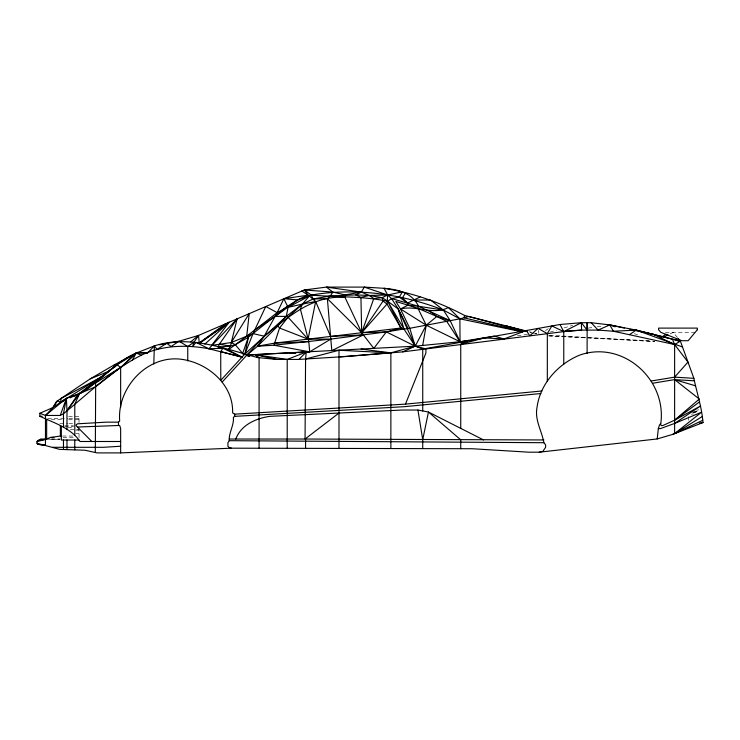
<?xml version="1.0" encoding="UTF-8"?>
<svg xmlns="http://www.w3.org/2000/svg" width="740" height="740" viewBox="0 0 740 740"><rect width="100%" height="100%" fill="white"/><g stroke="black" fill="none" stroke-linecap="round" stroke-linejoin="round"><path stroke-width="0.56" stroke-dasharray="3.7 2.78" d="M545.537 330.678L548.238 328.643M670.153 333.916L673.243 332.399L677.526 337.644M550.024 332.158L556.499 330.207M564.056 327.922L572.695 325.313M588.152 328.125L592.703 327.441M597.254 326.766L602.943 325.924M696.553 410.182L698.819 409.849M693.352 412.014L699.013 411.181M693.38 412.189L699.041 411.357M692.316 412.846L697.977 412.014M691.364 414.224L693.63 413.891M517.454 335.701L527.528 334.425M247.724 356.699L250.009 356.523M247.752 356.708L250.046 356.523M665.482 332.399L695.119 332.399M68.654 416.278L79.023 416.278L79.023 423.678M47.712 418.35L67.84 418.35M68.959 418.35L79.023 418.35M51.282 419.506L61.688 419.506M68.617 419.506L79.023 419.506M59.894 423.678L67.775 423.678M68.894 423.678L73.399 423.678M64.759 425.787L73.538 425.787M64.658 426.314L73.501 426.314M67.913 427.48L73.473 427.48M70.272 429.394L79.023 429.394M75.813 430.134L79.023 430.134M75.785 433.437L79.023 433.437M62.567 436.045L73.538 436.045M63.03 437.47L74.453 437.47M51.282 438.922L60.532 438.922M59.672 439.375L49.423 439.384L60.005 439.375M548.377 335.849L651.311 340.779M549.006 335.923L654.743 341.519L549.006 335.192M529.23 331.751L531.44 332.306M534.696 333.13L536.787 333.657M530.016 332.5L535.492 333.999M634.393 333.685L637.612 334.832M534.696 333.24L536.787 333.99M538.415 330.382L538.896 333.398M688.246 416.648L689.088 422.327M79.023 427.461L79.023 439.375"/><path stroke-width="1.11" d="M159.405 344.831L179.052 341.214L198.533 335.433L304.334 289.978L326.396 287.101L364.293 287.101L384.069 288.304L387.677 295.01L387.002 304.075L361.684 332.713L373.82 348.401L386.326 331.918L401.006 328.024L403.929 328.986L406.982 328.81L459.882 318.838L468.753 316.517L523.809 331.279M229.252 439.033L305.056 439.033L305.574 359.011L306.268 352.027L287.213 359.427L255.679 354.747L257.492 357.531L276.621 359.427L298.868 359.427L345.478 356.541L402.69 351.87L568.459 331.021L581.612 330.096L598.096 330.096L613.432 331.243L636.178 330.114L680.384 341.14L693.87 378.316C696.913 393.032 701.825 407.342 703 422.559L672.743 434.371L657.203 438.95L539.257 452.186L528.795 452.186L472.314 448.736L231.435 448.181L120.648 452.899L97.079 452.899L85.008 450.235L59.755 449.384L37 443.269L37 441.623L37.879 440.568L40.321 439.384L45.473 439.375L50.468 437.47L61.346 435.906M657.203 438.95L658.341 428.571L659.497 425.019L660.663 423.687M257.492 357.531C224.183 348.485 188.867 334.711 154.346 345.904L153.8 363.988M37 443.269L37.897 444.315L45.473 445.304L45.473 415.454L52.947 407.555L57.517 400.821L60.597 402.292L61.161 398.379L102.879 376.235M466.931 341.186L460.049 341.732L450.197 320.661L418.489 306.277C412.273 292.781 397.565 289.377 384.069 288.304C412.189 292.809 439.43 302.022 464.554 315.453L464.128 317.904L522.412 331.492M422.679 345.441L426.231 325.184L417.924 308.284L418.489 306.277L443.389 310.069L459.882 318.838L522.459 331.909M422.734 448.366L422.734 439.634L428.451 412.032L417.924 410.034L401.996 410.034L269.758 416.343C255.79 418.461 241.055 424.862 235.81 439.033M287.527 306.249L248.4 337.2L244.903 353.998L220.788 380.323L220.714 351.546L222.833 348.29L242.017 357.152L220.714 351.546M408.156 328.588L398.24 308.978L387.668 301.263C362.656 296.028 336.746 297.286 311.244 295.066C298.424 296.703 288.378 306.961 277.167 312.659C260.943 325.073 244.996 337.865 228.346 349.715L230.436 346.098L237.114 318.811L208.856 348.762C186.286 344.562 162.412 345.118 141.377 355.182C112.175 369.945 88.671 393.301 63.474 413.716L60.264 415.454L45.473 415.454L39.858 413.262L39.858 416.278C53.965 422.892 70.874 427.942 80.022 441.493L120.648 441.493M422.734 410.95L422.734 349.012L415.223 346.181L409.775 328.282L400.497 308.969L395.808 301.421L417.924 308.284L436.831 316.48L450.197 320.661L443.389 310.069C401.746 293.808 355.478 287.546 311.244 295.066L309.32 295.991L302.457 304.085L288.008 317.183L279.554 328.042L273.957 345.219L257.594 346.2L246.938 355.024L242.609 353.868M387.677 295.01L369.158 295.464L360.935 297.369L355.718 294.899L361.388 292.06L364.293 287.101L387.677 295.01L391.562 298.581L398.24 308.978L403.929 328.986L387.668 301.263L401.006 328.024L274.457 343.138L257.594 346.2L264.199 336.191L277.167 312.659L265.762 306.471L253.043 333.601L244.903 353.998L286.288 316.387L302.457 304.085L313.103 298.969L330.419 295.945L355.718 294.899L369.158 295.464L382.164 297.637L387.668 301.263L391.562 298.581L399.276 297.147L402.412 291.819L387.677 295.01L382.164 297.637L373.783 298.572L361.684 332.713L386.326 331.918L403.929 328.986L415.223 346.181L425.075 348.679L559.986 324.499L581.335 322.714L591.223 322.714L609.769 324.906L636.178 330.114L680.384 341.14L674.621 344.544L613.432 331.243L609.769 324.906L607.494 325.239M382.164 297.637L383.07 301.078L361.684 332.713L345.007 297.369C312.169 295.019 288.073 317.404 264.199 336.191L253.043 333.601L231.241 342.537L211.668 345.395L229.15 322.242L199.236 343.009L198.533 335.433L194.139 342.037L192.529 346.542L196.044 342.398L208.856 348.762L242.017 357.152L227.356 349.456M248.4 337.2L242.637 353.415L235.292 344.711L231.241 342.537L249.232 313.594L246.725 336.154L248.4 337.2L235.292 344.711L230.436 346.098L218.115 347.069L219.327 344.276L237.114 318.811M60.264 415.454L66.406 398.286L80.678 393.264M91.834 441.493L76.211 425.805L76.211 424.704L77.589 423.807L106.384 422.151L118.474 422.151L119.667 421.023C117.114 388.26 146.076 355.857 179.737 359.076C206.784 361.943 233.59 384.079 232.61 412.855L234.719 414.16L405.474 404.123L425.879 353.119L425.879 349.41L425.075 348.679M373.783 298.572L369.158 295.464L361.388 292.06L345.007 294.899L332.824 292.06L330.419 295.945L327.376 298.655L331.798 350.658L363.358 334.887L330.586 336.432L315.666 301.504L302.457 304.085L300.357 308.978L308.811 341.621L309.699 351.842L299.376 352.656M187.756 360.954L187.756 346.542L179.052 341.214L171.107 346.542L166.704 343.277L157.111 349.41L154.346 345.904L136.215 353.091L120.648 367.392L95.312 386.937L79.559 393.514L74.786 404.197L74.786 435.175M277.167 312.659L283.846 298.683L308.145 295.204L304.334 289.978L332.824 292.06L326.396 287.101L361.388 292.06M402.69 351.87L415.223 346.181L426.231 325.184L436.831 316.48L446.683 321.327L460.049 341.732L494.227 336.127L504.033 338.957L526.344 330.447L529.757 335.784L538.091 328.375L547.323 333.629L547.323 381.405M132.294 360.306L136.215 353.091L147.593 352.906L154.346 345.904M39.858 413.262L52.947 407.555L56.481 401.515L90.261 378.834L114.367 364.792L136.215 353.091L141.377 355.182M547.323 333.629L551.846 325.942L563.76 331.603L581.612 330.096L581.335 322.714L563.76 331.603L563.76 364.182M540.885 393.532L404.456 406.676L234.719 416.352L233.396 417.342C234.164 425.463 228.66 432.65 229.252 440.689L227.92 442.705L227.92 446.276L229.252 447.552L231.435 448.181M405.714 292.781L402.412 297.748L407.546 303.049L407.925 305.176L400.497 308.969L426.231 325.184L460.049 341.732L459.882 318.838L448.338 307.516C433.446 315.545 416.361 304.945 400.497 308.969M79.559 393.514L66.989 410.765L66.989 429.394M277.833 326.016L286.288 316.387L288.073 307.368L283.846 298.683L297.721 299.95L309.32 295.991L315.666 301.504L308.053 339.124L279.554 328.042L277.833 326.016L257.594 346.2M651.255 381.007L674.621 377.141L687.978 362.082L674.621 344.544L672.586 339.605M222.259 381.96L264.199 336.191M114.589 367.271L116.162 365.615M298.868 359.427L306.268 352.027M123.201 365.44L136.215 353.091C112.545 362.711 98.059 385.929 74.611 396.113M699.254 402.098L674.621 420.172L662.799 425.555L661.153 425.555L660.663 424.483C667.545 379.555 622.488 339.447 579.078 355.339C557.784 364.339 540.191 383.884 537.046 407.231C534.465 419.858 541.884 430.948 543.872 442.705L545.62 444.823L545.62 447.302L542.827 451.382L539.257 452.186M204.86 344.091L229.15 322.242L199.874 343.129M45.473 415.454L66.406 398.286L66.989 410.765L77.608 394.79L116.948 364.792L136.215 353.091M190.717 341.852L198.533 335.433M86.506 388.963L116.948 364.792L120.648 367.392L120.648 407.333M81.964 391.941L116.948 364.792M297.721 299.95L275.354 316.378L254.754 329.966M338.994 413.04L305.056 439.033L543.872 439.958M199.236 343.009L225.515 323.805M187.756 346.542L194.139 342.037M52.947 407.555L66.406 398.286L63.474 413.716L63.474 427.48M629.574 334.582L636.178 330.114L682.511 346.995M658.341 428.571L660.533 428.571L674.621 423.428L700.558 405.983L674.621 420.172L699.291 399.045L674.621 379.611L652.884 383.209M661.347 337.264L666.065 334.221M465.58 341.186L460.743 344.285L460.743 428.386M63.603 400.969L60.597 402.292L98.808 378.39M120.648 367.392L95.682 382.941L95.312 452.51M702.121 416.62L674.621 433.631L674.621 344.544L653.522 334.351M249.223 354.904L309.699 351.842L330.817 339.087L386.326 331.918L415.223 346.181L466.811 341.066M672.743 434.371L674.704 433.214M399.276 297.147L407.546 303.049L420.079 296.971M467.467 340.853L460.743 344.285L484.219 337.893L504.033 338.957M663.993 336.959L668.1 334.933M702.667 420.329L674.621 433.631L701.483 412.226L674.621 423.428M60.597 402.292L63.723 400.812M69.967 397.861L81.428 392.459M624.384 328.079L609.769 324.906L598.096 330.096L591.223 322.714M90.261 378.834L109.391 371.055M522.098 331.77L526.344 330.447M338.994 356.939L390.868 352.841L415.223 346.181L398.24 308.978M37 441.623L45.473 439.375L37.879 440.568M305.574 359.011L338.994 350.27L390.868 352.841L390.868 448.181M302.457 304.085L288.073 307.368L309.32 295.991L301.791 290.95M699.605 423.058L703 422.559M309.699 351.842L273.957 345.219L330.817 339.087L308.053 339.124L288.008 317.183L286.288 316.387L275.354 316.378M405.474 404.123L541.902 390.979M289.96 353.35L295.667 352.897M299.089 352.619L307.082 351.981M290.2 353.378L295.935 352.925M415.223 346.181L246.938 355.024M274.457 343.138L308.811 341.621M77.968 427.008L119.667 425.454L120.648 428.516L120.648 452.899M208.856 348.762L222.833 348.29M678.154 341.168L680.384 341.14L678.238 338.513M39.858 416.278L42.162 416.278M50.468 437.47L53.9 437.47M48.97 438.922L46.657 438.922L46.657 419.506M79.023 440.032L61.346 440.032L61.346 426.314M543.872 442.705L229.252 440.689M120.648 446.239L103.452 447.302L52.466 447.302M414.317 300.024L430.625 300.042L443.389 310.069M678.154 341.121L680.384 341.14M137.769 352.481L147.593 352.906M674.621 377.141L693.87 378.316M693.87 380.795L674.621 379.611L695.35 385.771M114.367 364.792L117.678 365.033M407.925 305.176L418.489 306.277L391.562 298.581M361.074 349.086L390.868 352.841M37.897 444.315L45.473 445.304M219.327 344.276L230.436 346.098M398.971 291.153L402.375 291.875M630.008 329.3L654.743 334.684M276.621 359.427L255.679 354.747L259.083 357.688L259.083 448.181M464.554 315.453L527.01 331.187M524.549 331.002L504.856 325.609L524.808 331.298M609.769 324.906L615.125 326.812M483.581 439.949L428.451 412.032L460.743 439.828L460.743 448.653M218.115 347.069L219.983 348.364M304.334 289.978L311.244 295.066L313.103 298.969L327.376 298.655L361.684 332.713L360.935 297.369M428.793 310.522L436.831 316.48M383.07 301.078L387.002 304.075L401.006 328.024M581.335 322.714L587.107 330.096L587.144 322.714L587.107 353.368M559.986 324.499L563.76 331.603M417.924 410.034L422.734 439.634M345.007 294.899L345.007 297.369M338.994 350.27L338.994 448.181M305.574 439.042L305.574 448.181M287.213 359.427L287.213 448.181M234.719 414.16L234.719 416.352M118.474 422.151L118.474 425.454M74.786 440.032L74.786 449.883M66.989 440.032L66.989 449.624M63.474 440.032L63.474 449.504M60.375 425.787L60.375 436.045M697.33 329.753L688.163 340.714L681.845 340.714L660.922 332.399L658.6 329.753L658.6 328.107L697.33 328.107L697.33 329.753M46.01 439.384L40.321 439.384L46.01 439.384"/></g></svg>
